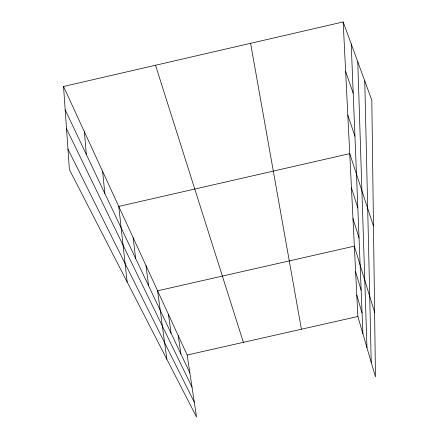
<?xml version="1.0" encoding="UTF-8"?>
<svg xmlns="http://www.w3.org/2000/svg" width="439" height="439" viewBox="0 0 439 439"><rect width="100%" height="100%" fill="white"/><g stroke="black" fill="none" stroke-linecap="round" stroke-linejoin="round"><path stroke-width="0.66" d="M63.54 86.478L187.162 355.025L196.546 417.05L69.395 169.58L63.54 86.478L343.172 21.95L371.811 100.224L375.46 376.849L357.851 316.486L343.172 21.95M187.162 355.025L357.851 316.486M67.952 149.123L194.29 402.135M66.525 128.825L192.019 387.11M65.186 109.827L189.857 372.843M345.647 71.634L353.203 93.2M347.82 115.172L354.942 136.244M373.474 226.041L349.735 153.634L118.755 206.418L127.162 282.014M351.441 187.865L357.829 207.867M155.527 65.252L243.382 342.332M352.967 218.523L359.042 237.976M374.61 312.338L354.344 246.142L157.596 290.794L166.847 359.25M355.628 271.867L361.149 290.245M356.792 295.211L362.071 313.062M250.603 43.313L301.417 329.228M178.218 335.594L180.912 353.971M168.406 314.28L171.084 333.239M145.995 265.595L148.585 285.773M133.121 237.631L135.629 258.439M102.616 171.364L104.833 193.467M84.359 131.705L86.335 154.451M351.216 43.938L362.91 333.827M357.763 61.828L366.96 347.71M364.76 80.952L371.229 362.334"/></g></svg>
